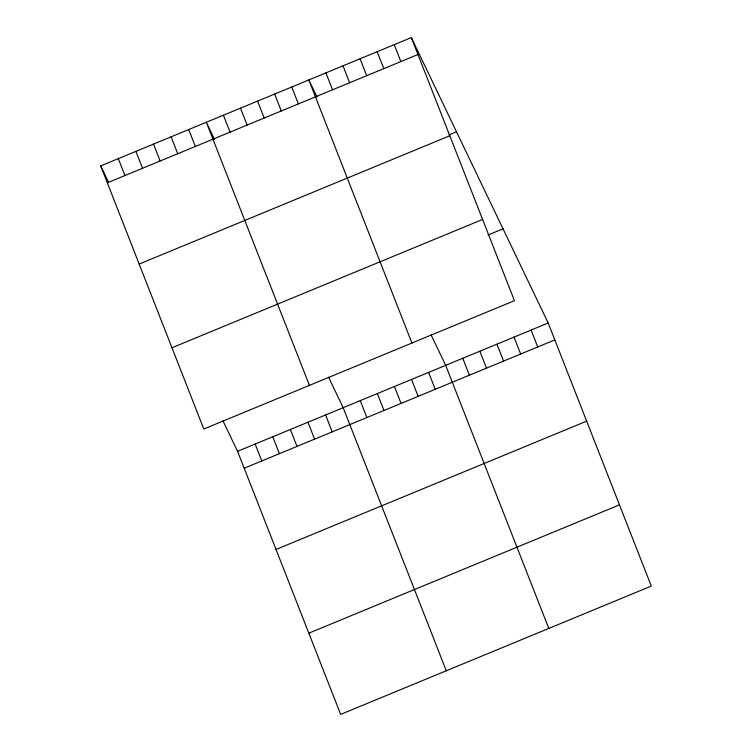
<?xml version="1.0" encoding="UTF-8"?>
<svg xmlns="http://www.w3.org/2000/svg" width="752" height="752" viewBox="0 0 752 752"><rect width="100%" height="100%" fill="white"/><g stroke="black" fill="none" stroke-linecap="round" stroke-linejoin="round"><path stroke-width="1.13" d="M411.335 37.6L514.434 300.697L203.811 429.007L100.702 165.91L411.335 37.6L548.189 322.993L651.298 586.09L340.665 714.4L237.566 451.303L222.968 420.866M107.329 182.821L417.962 54.511M449.019 134.871L456.492 131.779M139.167 264.065L449.799 135.755M171.973 347.762L482.596 219.452M488.076 234.991L503.032 228.815M237.566 451.303L548.189 322.993M244.193 468.223L554.816 339.913M276.031 549.458L586.654 421.148M308.837 633.165L619.46 504.855M317.034 97.064L308.828 79.947L411.927 343.034M431.084 334.894L445.682 365.34L548.791 628.428M214.527 139.411L206.321 122.285L309.42 385.381M328.577 377.241L343.175 407.678L446.284 670.775M100.702 165.91L108.457 182.078M531.109 330.053L537.736 346.963M514.02 337.112L520.647 354.023M394.245 44.659L400.872 61.57M496.94 344.172L503.567 361.082M377.166 51.719L383.793 68.629M479.851 351.222L486.478 368.142M360.076 58.769L366.703 75.679M462.771 358.281L469.398 375.192M342.997 65.828L349.624 82.739M325.907 72.888L332.534 89.798M428.602 372.4L435.229 389.31M411.513 379.45L418.14 396.37M291.738 86.997L298.365 103.908M394.433 386.509L401.06 403.42M274.659 94.056L281.286 110.967M377.344 393.569L383.971 410.479M257.569 101.116L264.196 118.026M360.264 400.628L366.891 417.539M240.49 108.175L247.117 125.086M223.4 115.225L230.027 132.136M325.578 414.954L332.205 431.864M307.972 422.22L314.599 439.14M188.714 129.56L195.341 146.471M290.375 429.495L297.002 446.406M171.108 136.826L177.745 153.737M272.769 436.762L279.396 453.682M153.511 144.102L160.138 161.013M255.163 444.037L261.799 460.948M135.905 151.368L142.532 168.279M118.308 158.644L124.935 175.554"/></g></svg>
